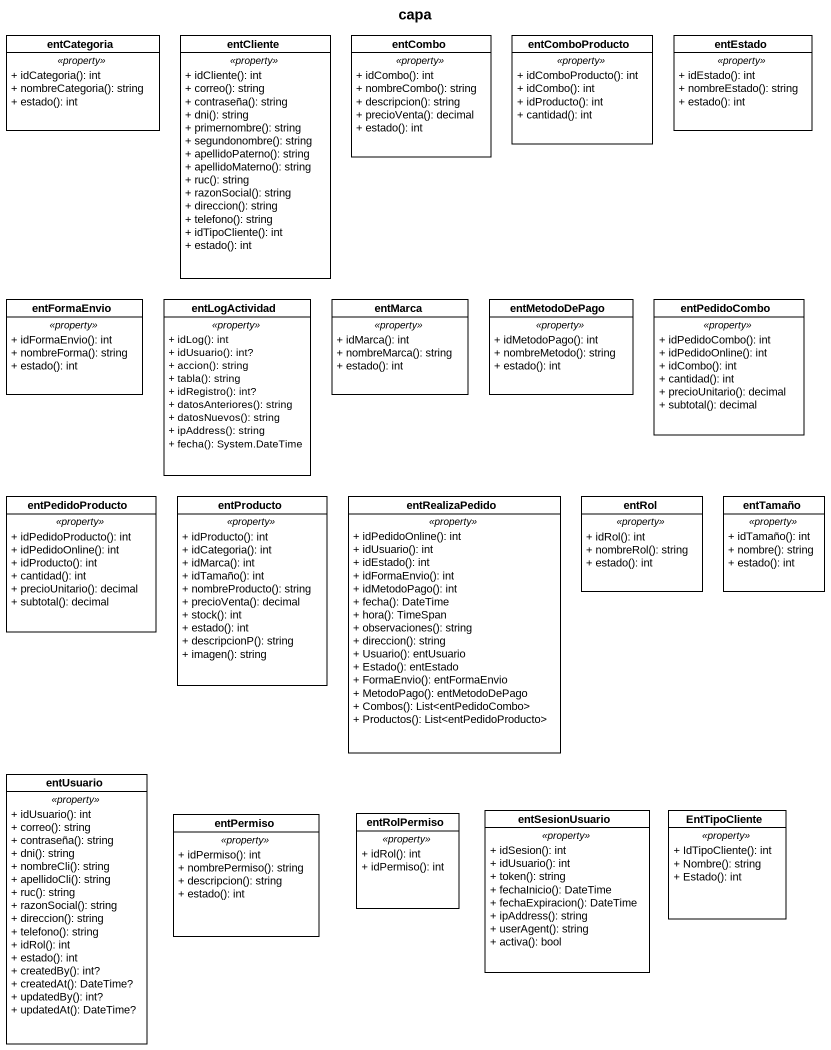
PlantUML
@startuml
title capa
hide circle
hide empty members
skinparam classAttributeIconSize 0
class entCategoria {
  .. <<property>> ..
  + idCategoria(): int
  + nombreCategoria(): string
  + estado(): int
}
class entCliente {
  .. <<property>> ..
  + idCliente(): int
  + correo(): string
  + contraseña(): string
  + dni(): string
  + primernombre(): string
  + segundonombre(): string
  + apellidoPaterno(): string
  + apellidoMaterno(): string
  + ruc(): string
  + razonSocial(): string
  + direccion(): string
  + telefono(): string
  + idTipoCliente(): int
  + estado(): int
}
class entCombo {
  .. <<property>> ..
  + idCombo(): int
  + nombreCombo(): string
  + descripcion(): string
  + precioVenta(): decimal
  + estado(): int
}
class entComboProducto {
  .. <<property>> ..
  + idComboProducto(): int
  + idCombo(): int
  + idProducto(): int
  + cantidad(): int
}
class entEstado {
  .. <<property>> ..
  + idEstado(): int
  + nombreEstado(): string
  + estado(): int
}
class entFormaEnvio {
  .. <<property>> ..
  + idFormaEnvio(): int
  + nombreForma(): string
  + estado(): int
}
class entLogActividad {
  .. <<property>> ..
  + idLog(): int
  + idUsuario(): int?
  + accion(): string
  + tabla(): string
  + idRegistro(): int?
  + datosAnteriores(): string
  + datosNuevos(): string
  + ipAddress(): string
  + fecha(): System.DateTime
}
class entMarca {
  .. <<property>> ..
  + idMarca(): int
  + nombreMarca(): string
  + estado(): int
}
class entMetodoDePago {
  .. <<property>> ..
  + idMetodoPago(): int
  + nombreMetodo(): string
  + estado(): int
}
class entPedidoCombo {
  .. <<property>> ..
  + idPedidoCombo(): int
  + idPedidoOnline(): int
  + idCombo(): int
  + cantidad(): int
  + precioUnitario(): decimal
  + subtotal(): decimal
}
class entPedidoProducto {
  .. <<property>> ..
  + idPedidoProducto(): int
  + idPedidoOnline(): int
  + idProducto(): int
  + cantidad(): int
  + precioUnitario(): decimal
  + subtotal(): decimal
}
class entProducto {
  .. <<property>> ..
  + idProducto(): int
  + idCategoria(): int
  + idMarca(): int
  + idTamaño(): int
  + nombreProducto(): string
  + precioVenta(): decimal
  + stock(): int
  + estado(): int
  + descripcionP(): string
  + imagen(): string
}
class entRealizaPedido {
  .. <<property>> ..
  + idPedidoOnline(): int
  + idUsuario(): int
  + idEstado(): int
  + idFormaEnvio(): int
  + idMetodoPago(): int
  + fecha(): DateTime
  + hora(): TimeSpan
  + observaciones(): string
  + direccion(): string
  + Usuario(): entUsuario
  + Estado(): entEstado
  + FormaEnvio(): entFormaEnvio
  + MetodoPago(): entMetodoDePago
  + Combos(): List<entPedidoCombo>
  + Productos(): List<entPedidoProducto>
}
class entRol {
  .. <<property>> ..
  + idRol(): int
  + nombreRol(): string
  + estado(): int
}
class entTamaño {
  .. <<property>> ..
  + idTamaño(): int
  + nombre(): string
  + estado(): int
}
class entUsuario {
  .. <<property>> ..
  + idUsuario(): int
  + correo(): string
  + contraseña(): string
  + dni(): string
  + nombreCli(): string
  + apellidoCli(): string
  + ruc(): string
  + razonSocial(): string
  + direccion(): string
  + telefono(): string
  + idRol(): int
  + estado(): int
  + createdBy(): int?
  + createdAt(): DateTime?
  + updatedBy(): int?
  + updatedAt(): DateTime?
}
class entPermiso {
  .. <<property>> ..
  + idPermiso(): int
  + nombrePermiso(): string
  + descripcion(): string
  + estado(): int
}
class entRolPermiso {
  .. <<property>> ..
  + idRol(): int
  + idPermiso(): int
}
class entSesionUsuario {
  .. <<property>> ..
  + idSesion(): int
  + idUsuario(): int
  + token(): string
  + fechaInicio(): DateTime
  + fechaExpiracion(): DateTime
  + ipAddress(): string
  + userAgent(): string
  + activa(): bool
}
class EntTipoCliente {
  .. <<property>> ..
  + IdTipoCliente(): int
  + Nombre(): string
  + Estado(): int
}
@enduml
